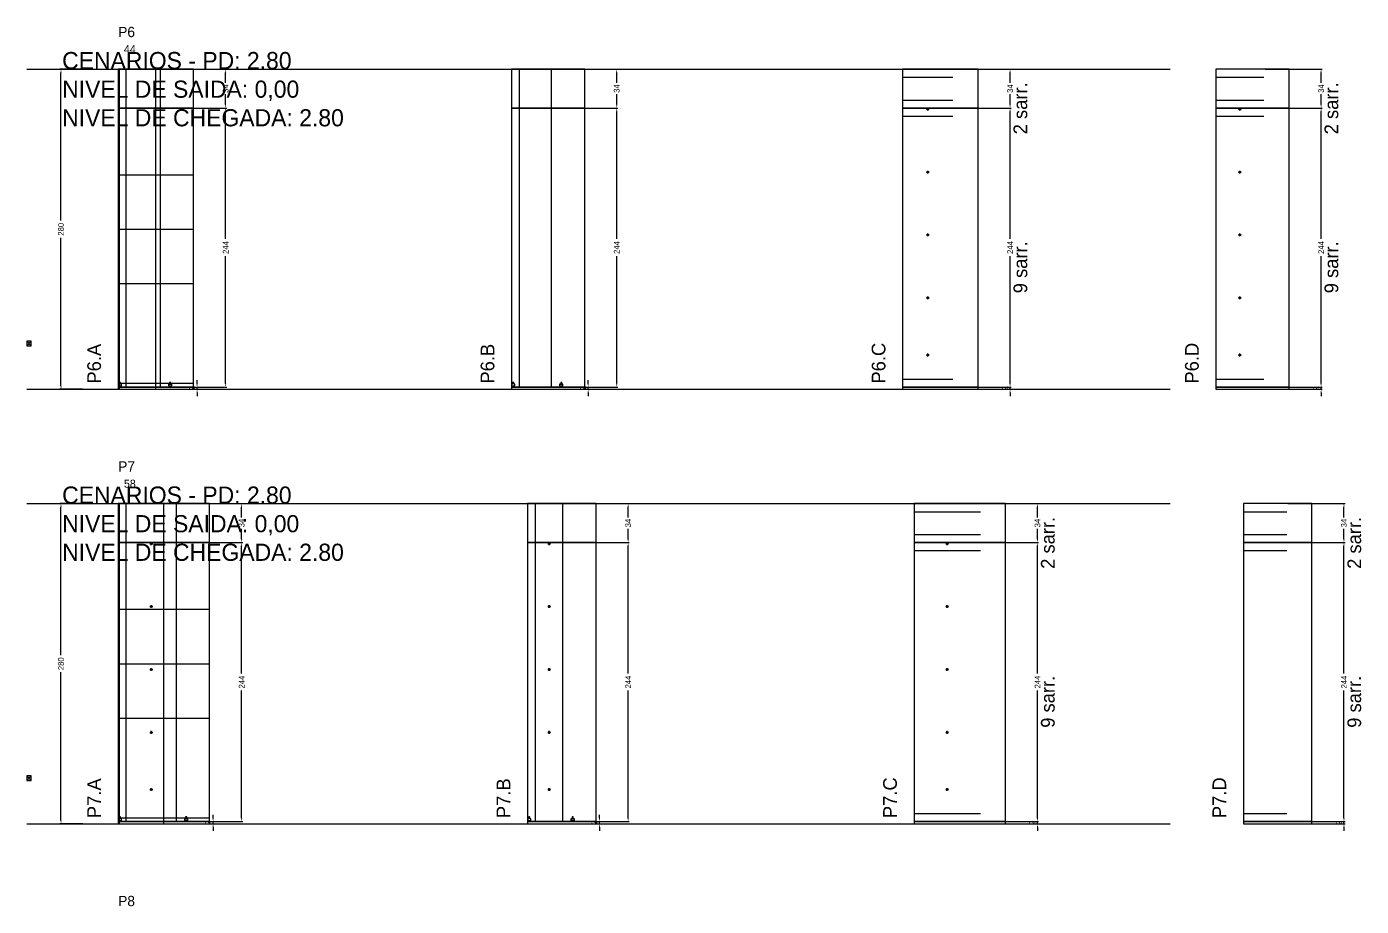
# Model space of a CAD drawing. Header units: centimetres. Extents: x -13000 to 4299, y -7226 to 295.
# Drawn here: x -7000 to -5833, y -2352 to -1583 of the extents above; entities that cross this region are included whole.
import ezdxf

# ---------------------------------------------------------------- set-up
doc = ezdxf.new("R2010")
doc.units = ezdxf.units.CM
doc.linetypes.add('DASHED', pattern=[2, -2])
for name, color, linetype in [('CHAPA', 140, 'Continuous'), ('COTA', 241, 'Continuous'), ('COTAS FURACAO', 16, 'Continuous'), ('Madeira', 30, 'Continuous'), ('MEIO_PONT', 160, 'Continuous'), ('NOMENCLATURA', 7, 'Continuous'), ('Nível', 160, 'Continuous'), ('Painéis', 200, 'Continuous'), ('Perfil Metálico', 150, 'Continuous'), ('SARR_2.2x7', 40, 'Continuous'), ('SARRAFO DE PRESSAO', 200, 'Continuous'), ('texto', 7, 'Continuous'), ('TEXTO_GERAL', 7, 'Continuous')]:
    doc.layers.add(name, color=color, linetype=linetype)
doc.dimstyles.new('PAINEL-NOVA', dxfattribs={"dimtxt": 5, "dimasz": 3, "dimexe": 1, "dimexo": 1, "dimgap": 1, "dimtad": 1, "dimcen": 2.5, "dimazin": 3, "dimtfac": 1, "dimtmove": 0, "dimatfit": 3})

# ---------------------------------------------------------------- blocks, each defined once
blk = doc.blocks.new('_CLOSEDFILLED')
at = {"color": 0, "linetype": 'BYBLOCK'}
blk.add_solid([(-1, 0.16), (0, 0), (-1, -0.16)], dxfattribs=at)
blk = doc.blocks.new('*D137')
for p, q in [((-6951, -1620), (-6971, -1620)), ((-6970, -1752.5), (-6970, -1623)), ((-6970, -1897), (-6970, -1767.5)), ((-6951, -1900), (-6971, -1900))]:
    blk.add_line(p, q)
at = {"layer": 'Defpoints'}
for p in [(-6950, -1620), (-6970, -1900), (-6950, -1900)]:
    blk.add_point(p, dxfattribs=at)
at = {"layer": 'COTA', "xscale": 3, "yscale": 3}
for p, rotation in [((-6970, -1620), 90), ((-6970, -1900), 270)]:
    blk.add_blockref('_CLOSEDFILLED', p, dxfattribs=dict(at, rotation=rotation))
at = {"layer": 'COTA', "insert": (-6970, -1760), "char_height": 5, "attachment_point": 5, "rotation": 90}
blk.add_mtext('280', dxfattribs=at)
blk = doc.blocks.new('MULDURA')
at = {"layer": 'Paineis'}
for p, q in [((0, 0), (4, 4)), ((4, 0), (0, 4))]:
    blk.add_line(p, q, dxfattribs=at)
blk.add_lwpolyline([(0, 0), (4, 0), (4, 4), (0, 4)], close=True, dxfattribs=at)
blk = doc.blocks.new('*D139')
for p, q in [((-6875, -1654), (-6825, -1654)), ((-6826, -1768.5), (-6826, -1657)), ((-6826, -1895), (-6826, -1783.5)), ((-6875, -1898), (-6825, -1898))]:
    blk.add_line(p, q)
at = {"layer": 'Defpoints'}
for p in [(-6876, -1654), (-6876, -1898), (-6826, -1898)]:
    blk.add_point(p, dxfattribs=at)
at = {"layer": 'COTA', "xscale": 3, "yscale": 3}
for p, rotation in [((-6826, -1654), 90), ((-6826, -1898), 270)]:
    blk.add_blockref('_CLOSEDFILLED', p, dxfattribs=dict(at, rotation=rotation))
at = {"layer": 'COTA', "insert": (-6826, -1776), "char_height": 5, "attachment_point": 5, "rotation": 90}
blk.add_mtext('244', dxfattribs=at)
blk = doc.blocks.new('*D140')
for p, q in [((-6875, -1620), (-6825, -1620)), ((-6826, -1632), (-6826, -1623)), ((-6826, -1651), (-6826, -1642)), ((-6875, -1654), (-6825, -1654))]:
    blk.add_line(p, q)
at = {"layer": 'Defpoints'}
for p in [(-6876, -1620), (-6876, -1654), (-6826, -1654)]:
    blk.add_point(p, dxfattribs=at)
at = {"layer": 'COTA', "xscale": 3, "yscale": 3}
for p, rotation in [((-6826, -1620), 90), ((-6826, -1654), 270)]:
    blk.add_blockref('_CLOSEDFILLED', p, dxfattribs=dict(at, rotation=rotation))
at = {"layer": 'COTA', "insert": (-6826, -1637), "char_height": 5, "attachment_point": 5, "rotation": 90}
blk.add_mtext('34', dxfattribs=at)
blk = doc.blocks.new('SLIPTEE')
at = {"layer": 'Paineis'}
blk.add_lwpolyline([(0, 0), (3, 0), (3, 1.5), (2, 1.5), (2, 3), (1, 3), (1, 1.5), (0, 1.5)], close=True, dxfattribs=at)
blk = doc.blocks.new('SLIPTDD')
at = {"layer": 'Paineis'}
blk.add_line((0, 1.5), (3, 1.5), dxfattribs=at)
blk.add_lwpolyline([(0, 0), (3, 0), (3, 1.5), (2, 1.5), (2, 3), (1, 3), (1, 1.5), (0, 1.5)], close=True, dxfattribs=at)
blk = doc.blocks.new('*D142')
for p, q in [((-6533, -1654), (-6483, -1654)), ((-6484, -1768.5), (-6484, -1657)), ((-6484, -1895), (-6484, -1783.5)), ((-6533, -1898), (-6483, -1898))]:
    blk.add_line(p, q)
at = {"layer": 'Defpoints'}
for p in [(-6534, -1654), (-6534, -1898), (-6484, -1898)]:
    blk.add_point(p, dxfattribs=at)
at = {"layer": 'COTA', "xscale": 3, "yscale": 3}
for p, rotation in [((-6484, -1654), 90), ((-6484, -1898), 270)]:
    blk.add_blockref('_CLOSEDFILLED', p, dxfattribs=dict(at, rotation=rotation))
at = {"layer": 'COTA', "insert": (-6484, -1776), "char_height": 5, "attachment_point": 5, "rotation": 90}
blk.add_mtext('244', dxfattribs=at)
blk = doc.blocks.new('*D143')
for p, q in [((-6533, -1620), (-6483, -1620)), ((-6484, -1632), (-6484, -1623)), ((-6484, -1651), (-6484, -1642)), ((-6533, -1654), (-6483, -1654))]:
    blk.add_line(p, q)
at = {"layer": 'Defpoints'}
for p in [(-6534, -1620), (-6534, -1654), (-6484, -1654)]:
    blk.add_point(p, dxfattribs=at)
at = {"layer": 'COTA', "xscale": 3, "yscale": 3}
for p, rotation in [((-6484, -1620), 90), ((-6484, -1654), 270)]:
    blk.add_blockref('_CLOSEDFILLED', p, dxfattribs=dict(at, rotation=rotation))
at = {"layer": 'COTA', "insert": (-6484, -1637), "char_height": 5, "attachment_point": 5, "rotation": 90}
blk.add_mtext('34', dxfattribs=at)
blk = doc.blocks.new('*D145')
for p, q in [((-6189, -1654), (-6139, -1654)), ((-6140, -1768.5), (-6140, -1657)), ((-6140, -1895), (-6140, -1783.5)), ((-6189, -1898), (-6139, -1898))]:
    blk.add_line(p, q)
at = {"layer": 'Defpoints'}
for p in [(-6190, -1654), (-6190, -1898), (-6140, -1898)]:
    blk.add_point(p, dxfattribs=at)
at = {"layer": 'COTA', "xscale": 3, "yscale": 3}
for p, rotation in [((-6140, -1654), 90), ((-6140, -1898), 270)]:
    blk.add_blockref('_CLOSEDFILLED', p, dxfattribs=dict(at, rotation=rotation))
at = {"layer": 'COTA', "insert": (-6140, -1776), "char_height": 5, "attachment_point": 5, "rotation": 90}
blk.add_mtext('244', dxfattribs=at)
blk = doc.blocks.new('*D146')
for p, q in [((-6189, -1620), (-6139, -1620)), ((-6140, -1632), (-6140, -1623)), ((-6140, -1651), (-6140, -1642)), ((-6189, -1654), (-6139, -1654))]:
    blk.add_line(p, q)
at = {"layer": 'Defpoints'}
for p in [(-6190, -1620), (-6190, -1654), (-6140, -1654)]:
    blk.add_point(p, dxfattribs=at)
at = {"layer": 'COTA', "xscale": 3, "yscale": 3}
for p, rotation in [((-6140, -1620), 90), ((-6140, -1654), 270)]:
    blk.add_blockref('_CLOSEDFILLED', p, dxfattribs=dict(at, rotation=rotation))
at = {"layer": 'COTA', "insert": (-6140, -1637), "char_height": 5, "attachment_point": 5, "rotation": 90}
blk.add_mtext('34', dxfattribs=at)
blk = doc.blocks.new('furacao')
at = {"layer": 'COTAS FURACAO'}
for p, q in [((-1.2, 0), (1.2, 0)), ((0, -1.2), (0, 1.2))]:
    blk.add_line(p, q, dxfattribs=at)
blk.add_circle((0, 0), 0.8, dxfattribs=at)
blk = doc.blocks.new('*D148')
for p, q in [((-5917, -1654), (-5867, -1654)), ((-5868, -1768.5), (-5868, -1657)), ((-5868, -1895), (-5868, -1783.5)), ((-5917, -1898), (-5867, -1898))]:
    blk.add_line(p, q)
at = {"layer": 'Defpoints'}
for p in [(-5918, -1654), (-5918, -1898), (-5868, -1898)]:
    blk.add_point(p, dxfattribs=at)
at = {"layer": 'COTA', "xscale": 3, "yscale": 3}
for p, rotation in [((-5868, -1654), 90), ((-5868, -1898), 270)]:
    blk.add_blockref('_CLOSEDFILLED', p, dxfattribs=dict(at, rotation=rotation))
at = {"layer": 'COTA', "insert": (-5868, -1776), "char_height": 5, "attachment_point": 5, "rotation": 90}
blk.add_mtext('244', dxfattribs=at)
blk = doc.blocks.new('*D149')
for p, q in [((-5917, -1620), (-5867, -1620)), ((-5868, -1632), (-5868, -1623)), ((-5868, -1651), (-5868, -1642)), ((-5917, -1654), (-5867, -1654))]:
    blk.add_line(p, q)
at = {"layer": 'Defpoints'}
for p in [(-5918, -1620), (-5918, -1654), (-5868, -1654)]:
    blk.add_point(p, dxfattribs=at)
at = {"layer": 'COTA', "xscale": 3, "yscale": 3}
for p, rotation in [((-5868, -1620), 90), ((-5868, -1654), 270)]:
    blk.add_blockref('_CLOSEDFILLED', p, dxfattribs=dict(at, rotation=rotation))
at = {"layer": 'COTA', "insert": (-5868, -1637), "char_height": 5, "attachment_point": 5, "rotation": 90}
blk.add_mtext('34', dxfattribs=at)
blk = doc.blocks.new('*D171')
for p, q in [((-6951, -2000), (-6971, -2000)), ((-6970, -2132.5), (-6970, -2003)), ((-6970, -2277), (-6970, -2147.5)), ((-6951, -2280), (-6971, -2280))]:
    blk.add_line(p, q)
at = {"layer": 'Defpoints'}
for p in [(-6950, -2000), (-6970, -2280), (-6950, -2280)]:
    blk.add_point(p, dxfattribs=at)
at = {"layer": 'COTA', "xscale": 3, "yscale": 3}
for p, rotation in [((-6970, -2000), 90), ((-6970, -2280), 270)]:
    blk.add_blockref('_CLOSEDFILLED', p, dxfattribs=dict(at, rotation=rotation))
at = {"layer": 'COTA', "insert": (-6970, -2140), "char_height": 5, "attachment_point": 5, "rotation": 90}
blk.add_mtext('280', dxfattribs=at)
blk = doc.blocks.new('*D173')
for p, q in [((-6861, -2034), (-6811, -2034)), ((-6812, -2148.5), (-6812, -2037)), ((-6812, -2275), (-6812, -2163.5)), ((-6861, -2278), (-6811, -2278))]:
    blk.add_line(p, q)
at = {"layer": 'Defpoints'}
for p in [(-6862, -2034), (-6862, -2278), (-6812, -2278)]:
    blk.add_point(p, dxfattribs=at)
at = {"layer": 'COTA', "xscale": 3, "yscale": 3}
for p, rotation in [((-6812, -2034), 90), ((-6812, -2278), 270)]:
    blk.add_blockref('_CLOSEDFILLED', p, dxfattribs=dict(at, rotation=rotation))
at = {"layer": 'COTA', "insert": (-6812, -2156), "char_height": 5, "attachment_point": 5, "rotation": 90}
blk.add_mtext('244', dxfattribs=at)
blk = doc.blocks.new('*D174')
for p, q in [((-6861, -2000), (-6811, -2000)), ((-6812, -2012), (-6812, -2003)), ((-6812, -2031), (-6812, -2022)), ((-6861, -2034), (-6811, -2034))]:
    blk.add_line(p, q)
at = {"layer": 'Defpoints'}
for p in [(-6862, -2000), (-6862, -2034), (-6812, -2034)]:
    blk.add_point(p, dxfattribs=at)
at = {"layer": 'COTA', "xscale": 3, "yscale": 3}
for p, rotation in [((-6812, -2000), 90), ((-6812, -2034), 270)]:
    blk.add_blockref('_CLOSEDFILLED', p, dxfattribs=dict(at, rotation=rotation))
at = {"layer": 'COTA', "insert": (-6812, -2017), "char_height": 5, "attachment_point": 5, "rotation": 90}
blk.add_mtext('34', dxfattribs=at)
blk = doc.blocks.new('*D176')
for p, q in [((-6523, -2034), (-6473, -2034)), ((-6474, -2148.5), (-6474, -2037)), ((-6474, -2275), (-6474, -2163.5)), ((-6523, -2278), (-6473, -2278))]:
    blk.add_line(p, q)
at = {"layer": 'Defpoints'}
for p in [(-6524, -2034), (-6524, -2278), (-6474, -2278)]:
    blk.add_point(p, dxfattribs=at)
at = {"layer": 'COTA', "xscale": 3, "yscale": 3}
for p, rotation in [((-6474, -2034), 90), ((-6474, -2278), 270)]:
    blk.add_blockref('_CLOSEDFILLED', p, dxfattribs=dict(at, rotation=rotation))
at = {"layer": 'COTA', "insert": (-6474, -2156), "char_height": 5, "attachment_point": 5, "rotation": 90}
blk.add_mtext('244', dxfattribs=at)
blk = doc.blocks.new('*D177')
for p, q in [((-6523, -2000), (-6473, -2000)), ((-6474, -2012), (-6474, -2003)), ((-6474, -2031), (-6474, -2022)), ((-6523, -2034), (-6473, -2034))]:
    blk.add_line(p, q)
at = {"layer": 'Defpoints'}
for p in [(-6524, -2000), (-6524, -2034), (-6474, -2034)]:
    blk.add_point(p, dxfattribs=at)
at = {"layer": 'COTA', "xscale": 3, "yscale": 3}
for p, rotation in [((-6474, -2000), 90), ((-6474, -2034), 270)]:
    blk.add_blockref('_CLOSEDFILLED', p, dxfattribs=dict(at, rotation=rotation))
at = {"layer": 'COTA', "insert": (-6474, -2017), "char_height": 5, "attachment_point": 5, "rotation": 90}
blk.add_mtext('34', dxfattribs=at)
blk = doc.blocks.new('*D179')
for p, q in [((-6165, -2034), (-6115, -2034)), ((-6116, -2148.5), (-6116, -2037)), ((-6116, -2275), (-6116, -2163.5)), ((-6165, -2278), (-6115, -2278))]:
    blk.add_line(p, q)
at = {"layer": 'Defpoints'}
for p in [(-6166, -2034), (-6166, -2278), (-6116, -2278)]:
    blk.add_point(p, dxfattribs=at)
at = {"layer": 'COTA', "xscale": 3, "yscale": 3}
for p, rotation in [((-6116, -2034), 90), ((-6116, -2278), 270)]:
    blk.add_blockref('_CLOSEDFILLED', p, dxfattribs=dict(at, rotation=rotation))
at = {"layer": 'COTA', "insert": (-6116, -2156), "char_height": 5, "attachment_point": 5, "rotation": 90}
blk.add_mtext('244', dxfattribs=at)
blk = doc.blocks.new('*D180')
for p, q in [((-6165, -2000), (-6115, -2000)), ((-6116, -2012), (-6116, -2003)), ((-6116, -2031), (-6116, -2022)), ((-6165, -2034), (-6115, -2034))]:
    blk.add_line(p, q)
at = {"layer": 'Defpoints'}
for p in [(-6166, -2000), (-6166, -2034), (-6116, -2034)]:
    blk.add_point(p, dxfattribs=at)
at = {"layer": 'COTA', "xscale": 3, "yscale": 3}
for p, rotation in [((-6116, -2000), 90), ((-6116, -2034), 270)]:
    blk.add_blockref('_CLOSEDFILLED', p, dxfattribs=dict(at, rotation=rotation))
at = {"layer": 'COTA', "insert": (-6116, -2017), "char_height": 5, "attachment_point": 5, "rotation": 90}
blk.add_mtext('34', dxfattribs=at)
blk = doc.blocks.new('*D182')
for p, q in [((-5897, -2034), (-5847, -2034)), ((-5848, -2148.5), (-5848, -2037)), ((-5848, -2275), (-5848, -2163.5)), ((-5897, -2278), (-5847, -2278))]:
    blk.add_line(p, q)
at = {"layer": 'Defpoints'}
for p in [(-5898, -2034), (-5898, -2278), (-5848, -2278)]:
    blk.add_point(p, dxfattribs=at)
at = {"layer": 'COTA', "xscale": 3, "yscale": 3}
for p, rotation in [((-5848, -2034), 90), ((-5848, -2278), 270)]:
    blk.add_blockref('_CLOSEDFILLED', p, dxfattribs=dict(at, rotation=rotation))
at = {"layer": 'COTA', "insert": (-5848, -2156), "char_height": 5, "attachment_point": 5, "rotation": 90}
blk.add_mtext('244', dxfattribs=at)
blk = doc.blocks.new('*D183')
for p, q in [((-5897, -2000), (-5847, -2000)), ((-5848, -2012), (-5848, -2003)), ((-5848, -2031), (-5848, -2022)), ((-5897, -2034), (-5847, -2034))]:
    blk.add_line(p, q)
at = {"layer": 'Defpoints'}
for p in [(-5898, -2000), (-5898, -2034), (-5848, -2034)]:
    blk.add_point(p, dxfattribs=at)
at = {"layer": 'COTA', "xscale": 3, "yscale": 3}
for p, rotation in [((-5848, -2000), 90), ((-5848, -2034), 270)]:
    blk.add_blockref('_CLOSEDFILLED', p, dxfattribs=dict(at, rotation=rotation))
at = {"layer": 'COTA', "insert": (-5848, -2017), "char_height": 5, "attachment_point": 5, "rotation": 90}
blk.add_mtext('34', dxfattribs=at)

msp = doc.modelspace()

# ---------------------------------------------------------------- linework, layer by layer
at = {"layer": 'CHAPA'}
for points in [[(-6920, -1900), (-6918.8, -1900), (-6918.8, -1620), (-6920, -1620)], [(-6920, -2280), (-6918.8, -2280), (-6918.8, -2000), (-6920, -2000)]]:
    msp.add_lwpolyline(points, close=True, dxfattribs=at)
at = {"layer": 'Madeira'}
for points in [[(-6920, -1712.4), (-6854, -1712.4)], [(-6920, -1807.6), (-6854, -1807.6)], [(-6920, -2092.4), (-6840, -2092.4)], [(-6920, -2187.6), (-6840, -2187.6)]]:
    msp.add_lwpolyline(points, dxfattribs=at)
at = {"layer": 'MEIO_PONT'}
for points in [[(-6920, -1760), (-6854, -1760)], [(-6920, -2140), (-6840, -2140)]]:
    msp.add_lwpolyline(points, dxfattribs=at)
at = {"layer": 'Nível', "linetype": 'DASHED'}
for points in [[(-7000, -1620), (-6000, -1620)], [(-7000, -1900), (-6000, -1900)], [(-7000, -2000), (-6000, -2000)], [(-7000, -2280), (-6000, -2280)]]:
    msp.add_lwpolyline(points, dxfattribs=at)
at = {"layer": 'Painéis'}
for points in [[(-6920, -1654), (-6854, -1654), (-6854, -1620), (-6920, -1620)], [(-6920, -1900), (-6854, -1900), (-6854, -1620), (-6920, -1620)], [(-6576, -1654), (-6512, -1654), (-6512, -1620), (-6576, -1620)], [(-6234, -1654), (-6168, -1654), (-6168, -1620), (-6234, -1620)], [(-5960, -1654), (-5896, -1654), (-5896, -1620), (-5960, -1620)], [(-6920, -1898), (-6854, -1898), (-6854, -1654), (-6920, -1654)], [(-6576, -1898), (-6512, -1898), (-6512, -1654), (-6576, -1654)], [(-6234, -1898), (-6168, -1898), (-6168, -1654), (-6234, -1654)], [(-5960, -1898), (-5896, -1898), (-5896, -1654), (-5960, -1654)], [(-6920, -1900), (-6854, -1900), (-6854, -1898), (-6920, -1898)], [(-6576, -1900), (-6512, -1900), (-6512, -1898), (-6576, -1898)], [(-6234, -1900), (-6168, -1900), (-6168, -1898), (-6234, -1898)], [(-5960, -1900), (-5896, -1900), (-5896, -1898), (-5960, -1898)], [(-6920, -2034), (-6840, -2034), (-6840, -2000), (-6920, -2000)], [(-6920, -2280), (-6840, -2280), (-6840, -2000), (-6920, -2000)], [(-6562, -2034), (-6502, -2034), (-6502, -2000), (-6562, -2000)], [(-6224, -2034), (-6144, -2034), (-6144, -2000), (-6224, -2000)], [(-5936, -2034), (-5876, -2034), (-5876, -2000), (-5936, -2000)], [(-6920, -2278), (-6840, -2278), (-6840, -2034), (-6920, -2034)], [(-6562, -2278), (-6502, -2278), (-6502, -2034), (-6562, -2034)], [(-6224, -2278), (-6144, -2278), (-6144, -2034), (-6224, -2034)], [(-5936, -2278), (-5876, -2278), (-5876, -2034), (-5936, -2034)], [(-6920, -2280), (-6840, -2280), (-6840, -2278), (-6920, -2278)], [(-6562, -2280), (-6502, -2280), (-6502, -2278), (-6562, -2278)], [(-6224, -2280), (-6144, -2280), (-6144, -2278), (-6224, -2278)], [(-5936, -2280), (-5876, -2280), (-5876, -2278), (-5936, -2278)]]:
    msp.add_lwpolyline(points, close=True, dxfattribs=at)
at = {"layer": 'Perfil Metálico'}
for p, q in [((-6887, -1900), (-6887, -1620)), ((-6880, -2280), (-6880, -2000))]:
    msp.add_line(p, q, dxfattribs=at)
at = {"layer": 'SARR_2.2x7'}
for points in [[(-6913, -1654), (-6913, -1620)], [(-6883, -1654), (-6883, -1620)], [(-6569, -1654), (-6569, -1620)], [(-6541, -1654), (-6541, -1620)], [(-6234, -1627), (-6190, -1627)], [(-5960, -1627), (-5918, -1627)], [(-6234, -1647), (-6190, -1647)], [(-5960, -1647), (-5918, -1647)], [(-6234, -1661), (-6190, -1661)], [(-5960, -1661), (-5918, -1661)], [(-6234, -1891), (-6190, -1891)], [(-5960, -1891), (-5918, -1891)], [(-6913, -2034), (-6913, -2000)], [(-6869, -2034), (-6869, -2000)], [(-6555, -2034), (-6555, -2000)], [(-6531, -2034), (-6531, -2000)], [(-6224, -2007), (-6166, -2007)], [(-5936, -2007), (-5898, -2007)], [(-6224, -2027), (-6166, -2027)], [(-5936, -2027), (-5898, -2027)], [(-6224, -2041), (-6166, -2041)], [(-5936, -2041), (-5898, -2041)], [(-6224, -2271), (-6166, -2271)], [(-5936, -2271), (-5898, -2271)]]:
    msp.add_lwpolyline(points, dxfattribs=at)
at = {"layer": 'SARR_2.2x7', "linetype": 'DASHED'}
for points in [[(-6913, -1898), (-6913, -1654)], [(-6883, -1898), (-6883, -1654)], [(-6569, -1898), (-6569, -1654)], [(-6541, -1898), (-6541, -1654)], [(-6913, -2278), (-6913, -2034)], [(-6869, -2278), (-6869, -2034)], [(-6555, -2278), (-6555, -2034)], [(-6531, -2278), (-6531, -2034)]]:
    msp.add_lwpolyline(points, dxfattribs=at)
at = {"layer": 'SARRAFO DE PRESSAO'}
for points in [[(-6920, -1900), (-6854, -1900), (-6854, -1895), (-6920, -1895)], [(-6920, -2280), (-6840, -2280), (-6840, -2275), (-6920, -2275)]]:
    msp.add_lwpolyline(points, close=True, dxfattribs=at)

# ---------------------------------------------------------------- block references
at = {"layer": 'COTA'}
for name, p in [('furacao', (-6212, -1655)), ('furacao', (-5939, -1655)), ('furacao', (-6212, -1710)), ('furacao', (-5939, -1710)), ('furacao', (-6212, -1765)), ('furacao', (-5939, -1765)), ('furacao', (-6212, -1820)), ('furacao', (-5939, -1820)), ('MULDURA', (-7000, -1862)), ('furacao', (-6212, -1870)), ('furacao', (-5939, -1870)), ('SLIPTEE', (-6920, -1897)), ('SLIPTDD', (-6876, -1897)), ('SLIPTEE', (-6576, -1897)), ('SLIPTDD', (-6534, -1897)), ('furacao', (-6891, -2035)), ('furacao', (-6543, -2035)), ('furacao', (-6195, -2035)), ('furacao', (-6891, -2090)), ('furacao', (-6543, -2090)), ('furacao', (-6195, -2090)), ('furacao', (-6891, -2145)), ('furacao', (-6543, -2145)), ('furacao', (-6195, -2145)), ('furacao', (-6891, -2200)), ('furacao', (-6543, -2200)), ('furacao', (-6195, -2200)), ('MULDURA', (-7000, -2242)), ('furacao', (-6891, -2250)), ('furacao', (-6543, -2250)), ('furacao', (-6195, -2250)), ('SLIPTEE', (-6920, -2277)), ('SLIPTDD', (-6862, -2277)), ('SLIPTEE', (-6562, -2277)), ('SLIPTDD', (-6524, -2277))]:
    msp.add_blockref(name, p, dxfattribs=at)

# ---------------------------------------------------------------- texts
at = {"layer": 'NOMENCLATURA'}
for s, p in [('CENARIOS - PD: 2.80', (-6969, -1620)), ('NIVEL DE SAIDA: 0,00', (-6969, -1645)), ('NIVEL DE CHEGADA: 2.80', (-6969, -1670)), ('CENARIOS - PD: 2.80', (-6969, -2000)), ('NIVEL DE SAIDA: 0,00', (-6969, -2025)), ('NIVEL DE CHEGADA: 2.80', (-6969, -2050))]:
    msp.add_text(s, height=15, dxfattribs=at).set_placement(p)
for s, p in [('2 sarr.', (-6125, -1677)), ('2 sarr.', (-5853, -1677)), ('9 sarr.', (-6125, -1816)), ('9 sarr.', (-5853, -1816)), ('P6.A', (-6935, -1895)), ('P6.B', (-6591, -1895)), ('P6.C', (-6249, -1895)), ('P6.D', (-5975, -1895)), ('2 sarr.', (-6101, -2057)), ('2 sarr.', (-5833, -2057)), ('9 sarr.', (-6101, -2196)), ('9 sarr.', (-5833, -2196)), ('P7.A', (-6935, -2275)), ('P7.C', (-6239, -2275)), ('P7.D', (-5951, -2275)), ('P7.B', (-6577, -2275))]:
    msp.add_text(s, height=12, rotation=90, dxfattribs=at).set_placement(p)
at = {"layer": 'texto'}
for s, p in [('44', (-6915, -1606)), ('58', (-6915, -1986))]:
    msp.add_text(s, height=7, dxfattribs=at).set_placement(p)
at = {"layer": 'TEXTO_GERAL'}
for s, p in [('P6', (-6920, -1592)), ('P7', (-6920, -1972)), ('P8', (-6920, -2352))]:
    msp.add_text(s, height=9, dxfattribs=at).set_placement(p)

# ---------------------------------------------------------------- dimensions: what is measured, and where the dimension line sits
at = {"layer": 'COTA'}
for base, p1, p2, picture, middle in [((-6970, -1900), (-6950, -1900), (-6950, -1620), '*D137', (-6970, -1760)), ((-6826, -1654), (-6876, -1654), (-6876, -1620), '*D140', (-6826, -1637)), ((-6484, -1654), (-6534, -1654), (-6534, -1620), '*D143', (-6484, -1637)), ((-6140, -1654), (-6190, -1654), (-6190, -1620), '*D146', (-6140, -1637)), ((-5868, -1654), (-5918, -1654), (-5918, -1620), '*D149', (-5868, -1637)), ((-6826, -1898), (-6876, -1898), (-6876, -1654), '*D139', (-6826, -1776)), ((-6484, -1898), (-6534, -1898), (-6534, -1654), '*D142', (-6484, -1776)), ((-6140, -1898), (-6190, -1898), (-6190, -1654), '*D145', (-6140, -1776)), ((-5868, -1898), (-5918, -1898), (-5918, -1654), '*D148', (-5868, -1776)), ((-6970, -2280), (-6950, -2280), (-6950, -2000), '*D171', (-6970, -2140)), ((-6812, -2034), (-6862, -2034), (-6862, -2000), '*D174', (-6812, -2017)), ((-6474, -2034), (-6524, -2034), (-6524, -2000), '*D177', (-6474, -2017)), ((-6116, -2034), (-6166, -2034), (-6166, -2000), '*D180', (-6116, -2017)), ((-5848, -2034), (-5898, -2034), (-5898, -2000), '*D183', (-5848, -2017)), ((-6812, -2278), (-6862, -2278), (-6862, -2034), '*D173', (-6812, -2156)), ((-6474, -2278), (-6524, -2278), (-6524, -2034), '*D176', (-6474, -2156)), ((-6116, -2278), (-6166, -2278), (-6166, -2034), '*D179', (-6116, -2156)), ((-5848, -2278), (-5898, -2278), (-5898, -2034), '*D182', (-5848, -2156))]:
    dim = msp.add_linear_dim(base=base, p1=p1, p2=p2, angle=90, dimstyle='PAINEL-NOVA', dxfattribs=at)
    dim.commit()
    dim.dimension.update_dxf_attribs({"geometry": picture, "text_midpoint": middle})
for base, p1, p2 in [((-6851, -1900), (-6876, -1900), (-6876, -1898)), ((-6509, -1900), (-6534, -1900), (-6534, -1898)), ((-6140, -1900), (-6190, -1900), (-6190, -1898)), ((-5868, -1900), (-5918, -1900), (-5918, -1898)), ((-6837, -2280), (-6862, -2280), (-6862, -2278)), ((-6499, -2280), (-6524, -2280), (-6524, -2278)), ((-6116, -2280), (-6166, -2280), (-6166, -2278)), ((-5848, -2280), (-5898, -2280), (-5898, -2278))]:
    msp.add_linear_dim(base=base, p1=p1, p2=p2, angle=90, dimstyle='PAINEL-NOVA', dxfattribs=at).render()

doc.saveas('drawing.dxf')
